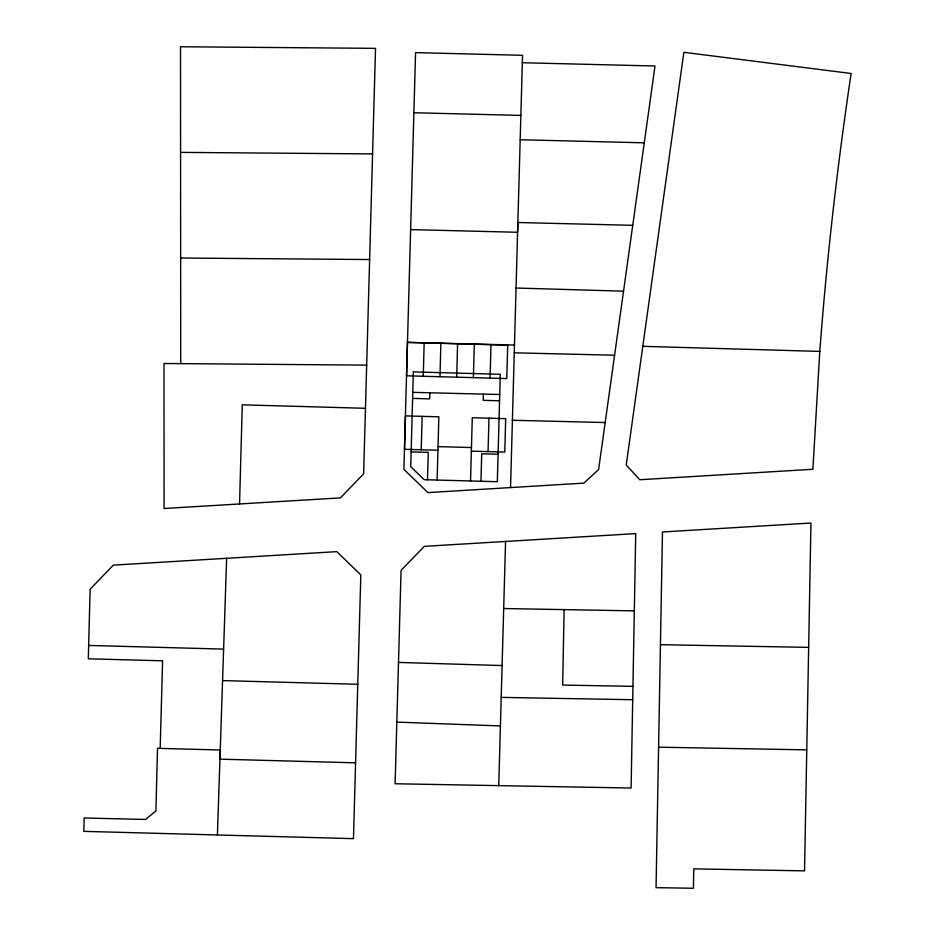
<?xml version="1.0" encoding="UTF-8"?>
<svg xmlns="http://www.w3.org/2000/svg" width="935" height="935" viewBox="0 0 935 935"><rect width="100%" height="100%" fill="white"/><g stroke="black" fill="none" stroke-linecap="round" stroke-linejoin="round"><path stroke-width="1.4" d="M658.591 747.182L662.471 531.98L810.949 523.027L804.544 870.871L693.758 868.86L693.419 888.25L656.054 887.666L658.591 747.182L806.718 749.858M564.121 609.597L562.66 685.074L632.948 686.348M632.703 699.719L631.113 788.03L395.108 783.752L401.068 570.362L424.326 546.356L635.73 533.605L632.703 699.719L501.207 697.381M355.604 762.831L219.959 759.15L220.263 749.999L157.512 748.327L155.911 810.961L145.486 819.457L84.173 817.985L83.823 831.355L353.465 838.648L360.817 574.896L336.822 551.638L113.322 565.137L90.122 589.214L88.311 658.801L162.596 660.811L160.189 748.397M239.547 503.965L242.282 404.82L365.456 408.303M421.217 449.77L422.141 416.356M423.263 376.256L424.174 342.841M427.494 479.784L428.253 452.341L411.143 451.874M429.89 392.782L429.726 398.883L412.615 398.403M437.124 480.041L438.854 416.811L405.439 415.888L404.516 449.303L437.931 450.226M439.964 376.712L440.888 343.297M456.677 377.179L457.589 343.764M470.539 480.964L472.28 417.735L505.695 418.646L504.771 452.061L471.357 451.149M473.379 377.635L474.302 344.22M480.964 481.244L481.712 453.814L498.086 454.258M483.36 394.114L483.185 400.344L499.559 400.799M488.07 451.605L488.982 418.19M490.092 378.091L491.004 344.676M498.741 785.645L505.566 541.458M510.545 487.591L517.861 222.507L632.738 225.323M410.629 229.601L517.593 232.277L522.548 55.305L415.561 52.629L406.55 375.8L506.793 378.558L507.717 345.144L407.473 342.385L403.897 469.382L427.938 492.605L583.919 483.115L598.622 469.475L655.003 65.999L522.338 62.727M217.411 834.967L226.644 558.3M819.785 351.408L812.889 469.276L639.774 479.737L626.228 464.987L683.859 52.302L851.177 73.491L850.394 78.376C836.989 168.99 826.68 260.059 819.785 351.408L642.801 346.324M180.584 152.382L372.574 153.913M180.642 258.013L369.629 259.544M366.672 365.117L163.999 363.505L164.069 508.5L340.433 497.887L363.633 473.823L375.531 48.351L180.513 46.75L180.712 363.645M503.684 608.533L634.327 610.871M660.437 644.694L808.565 647.371M413.878 112.738L520.877 115.414M520.187 139.747L644.273 142.821M407.473 342.385L514.46 345.05M514.238 352.811L614.587 355.218M412.779 392.349L499.734 394.523M512.368 420.271L605.179 422.538M88.65 645.43L223.617 649.112M222.565 680.598L357.766 684.28M438.048 446.626L471.462 447.549M516.038 288.027L623.54 291.171M398.497 662.412L502.107 665.556M396.837 722.112L500.412 725.922M413.34 371.896L410.734 466.694L424.186 479.69L497.326 481.7L500.283 374.292L413.34 371.896"/></g></svg>
